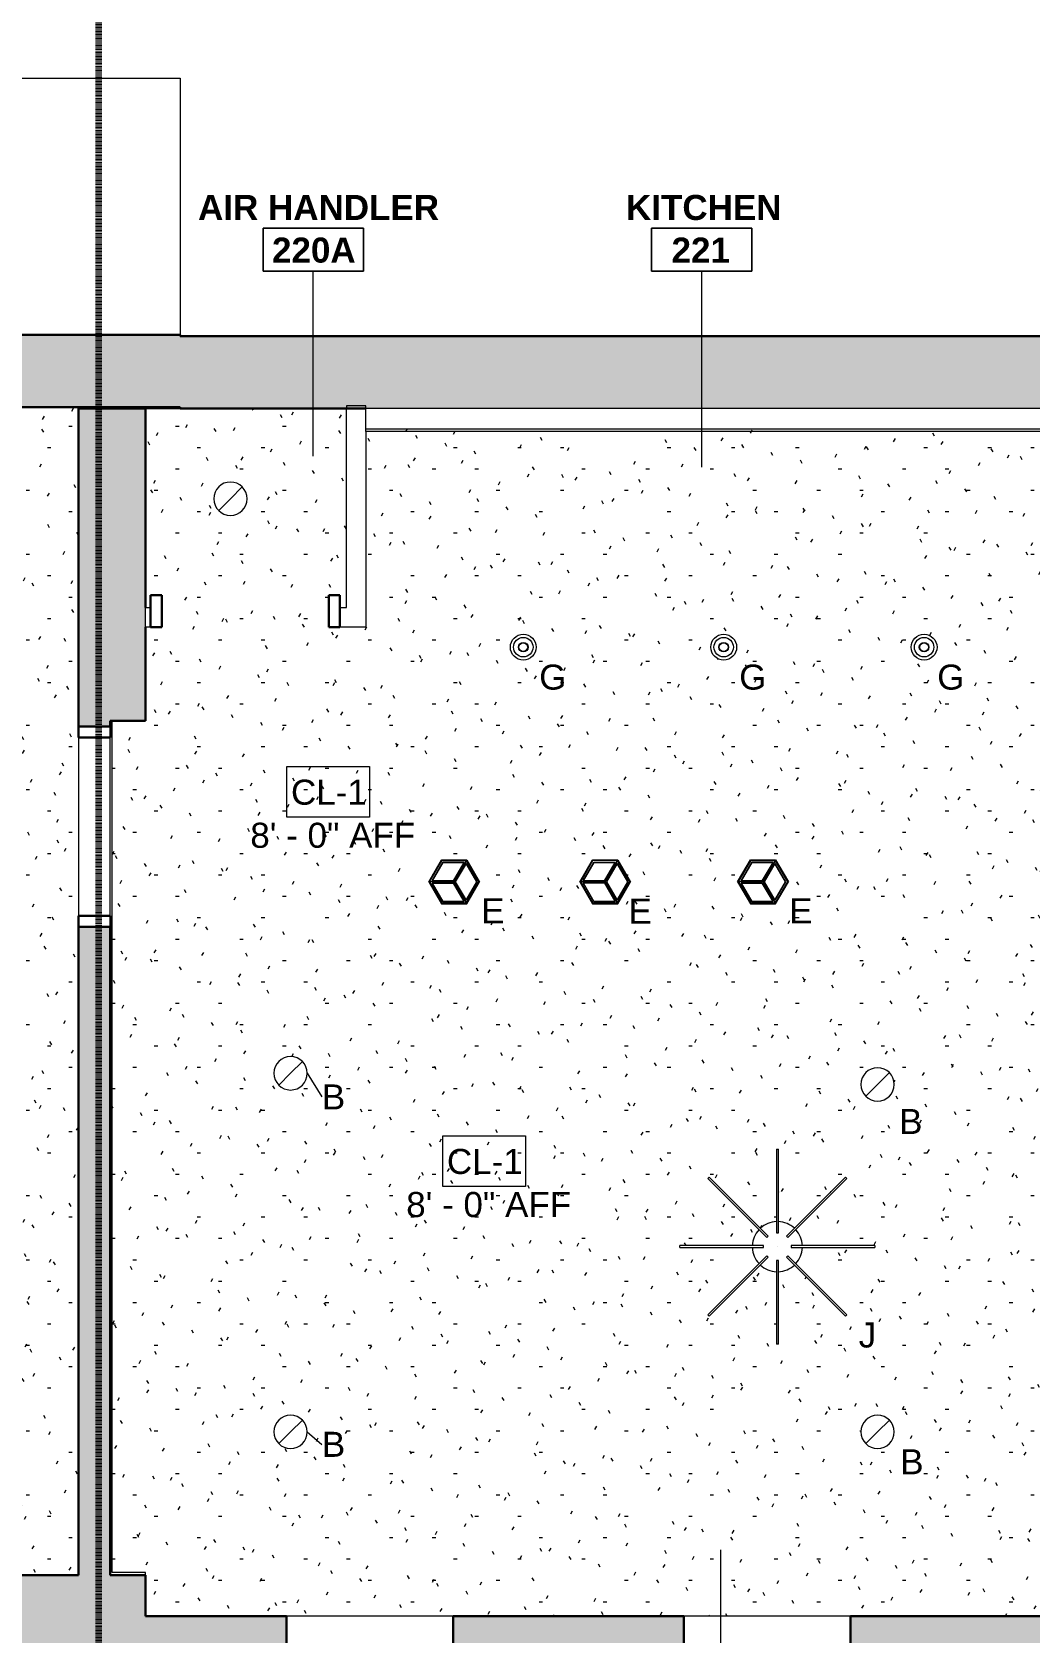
# Model space of a CAD drawing. Header units: inches. Extents: x -529 to 1015, y -2066 to -1239.
# Drawn here: x 331.3 to 510.6, y -1917.9 to -1630.3 of the extents above; entities that cross this region are included whole.
import ezdxf

# ---------------------------------------------------------------- set-up
doc = ezdxf.new("R2010")
doc.units = ezdxf.units.IN
doc.header["$MEASUREMENT"] = 0
doc.linetypes.add('Dash', pattern=[0.25, 0.125, -0.125])
for name, color, linetype, lineweight in [('A-ANNO-MATC', 214, 'Dash', 140), ('A-AREA-IDEN', 2, 'Continuous', 9), ('A-CLNG', 13, 'Continuous', 18), ('A-CLNG-IDEN', 151, 'Continuous', 9), ('A-CLNG-PATT', 13, 'Continuous', 18), ('A-DETL', 90, 'Continuous', 9), ('A-DOOR', 31, 'Continuous', 18), ('A-DOOR-FRAM', 31, 'Continuous', 30), ('A-GLAZ', 151, 'Continuous', 18), ('A-WALL', 113, 'Continuous', 18), ('A-WALL-PATT', 111, 'Continuous', 18), ('E-LITE-EQPM', 33, 'Continuous', 9), ('E-LITE-EQPM-IDEN', 33, 'Continuous', 9), ('I-WALL', 2, 'Continuous', 18)]:
    doc.layers.add(name, color=color, linetype=linetype, lineweight=lineweight)
doc.styles.add('Arial', font='arial.ttf', dxfattribs={"height": 4.5})
doc.styles.add('Swis721 Lt BT_1', font='swissl.ttf', dxfattribs={"height": 4.5})
doc.styles.add('Swis721 Lt BT_B', font='', dxfattribs={"height": 4.5})
doc.styles.get('Swis721 Lt BT_B').set_extended_font_data('Swis721 Lt BT', bold=True)
pattern_1 = [(0, (0, 0), (15.36, 3.84), [0.634, -10.886, 0.634, -10.886, -61.44]), (0, (0, 0), (15.36, 3.84), [-23.04, 0.634, -22.406, 0.634, -10.886, -26.88]), (0, (0, 0), (15.36, 3.84), [-57.6, 0.634, -7.046, 0.634, -18.566]), (120, (5.76, 1.92), (-11.0055376, 11.38215), [0.634, -10.886, 0.634, -10.886, -61.44]), (120, (5.76, 1.92), (-11.0055376, 11.38215), [-23.04, 0.634, -22.406, 0.634, -10.886, -26.88]), (120, (5.76, 1.92), (-11.0055376, 11.38215), [-57.6, 0.634, -7.046, 0.634, -18.566]), (240, (7.68, 9.6), (-4.3544624, -15.22215), [0.634, -10.886, 0.634, -10.886, -61.44]), (240, (7.68, 9.6), (-4.3544624, -15.22215), [-23.04, 0.634, -22.406, 0.634, -10.886, -26.88]), (240, (7.68, 9.6), (-4.3544624, -15.22215), [-57.6, 0.634, -7.046, 0.634, -18.566])]

# ---------------------------------------------------------------- blocks, each defined once
blk = doc.blocks.new('Window-Double-Hung - 2_ - 5 239_256_ W x 42_-5478030-2ND FLOOR - RCP')
at = {"layer": 'A-GLAZ', "color": 8, "lineweight": 30}
for p, q in [((-14.97, 7.5), (-14.97, -7.5)), ((-14.97, 7), (-11.97, 7)), ((-13.72, 7), (-13.72, 3.5)), ((-11.97, 7), (-11.97, 5.25)), ((-11.97, 6.13), (11.97, 6.13)), ((11.97, 7), (14.97, 7)), ((11.97, 7), (11.97, 5.25)), ((13.72, 7), (13.72, 3.5)), ((14.97, -7.5), (14.97, 7.5)), ((-14.97, 3.5), (-13.72, 3.5)), ((-13.72, 5.25), (-11.97, 5.25)), ((13.72, 5.25), (11.97, 5.25)), ((13.72, 3.5), (14.97, 3.5))]:
    blk.add_line(p, q, dxfattribs=at)
at = {"layer": 'A-GLAZ'}
for p, q in [((14.97, 7.5), (-14.97, 7.5)), ((-14.97, -7.5), (14.97, -7.5))]:
    blk.add_line(p, q, dxfattribs=at)
at = {"layer": 'A-GLAZ', "lineweight": 9}
for p, q in [((-11.97, 7), (11.97, 7)), ((-13.72, 3.5), (13.72, 3.5))]:
    blk.add_line(p, q, dxfattribs=at)
blk = doc.blocks.new('VISA-CP5732-PETAL - CP5732-L30K-L-5406295-2ND FLOOR - RCP')
at = {"layer": 'E-LITE-EQPM'}
for p, q in [((-4.55, -0.82), (-2.26, 3.11)), ((-4.38, -0.82), (-2.17, 2.97)), ((-2.26, 3.11), (2.27, 3.11)), ((-2.26, 3.11), (-2.17, 2.97)), ((-2.17, 2.97), (2.23, 2.97)), ((2.23, 2.97), (0.03, -0.82)), ((2.23, 2.97), (4.44, -0.83)), ((2.27, 3.11), (4.56, -0.83)), ((-1.99, 2.69), (-3.91, -0.61)), ((-3.91, -0.61), (-1.99, 2.69)), ((1.8, 2.69), (-1.99, 2.69)), ((-1.99, 2.69), (1.8, 2.69)), ((-0.12, -0.61), (1.8, 2.69)), ((1.8, 2.69), (-0.12, -0.61)), ((2.15, 2.47), (0.23, -0.82)), ((0.23, -0.82), (2.15, 2.47)), ((4.07, -0.83), (2.15, 2.47)), ((2.15, 2.47), (4.07, -0.83)), ((-4.55, -0.82), (-2.26, -4.76)), ((0.03, -0.82), (-4.38, -0.82)), ((-4.38, -0.82), (-2.17, -4.62)), ((-3.91, -0.61), (-0.12, -0.61)), ((-0.12, -0.61), (-3.91, -0.61)), ((-0.12, -1), (-3.91, -1)), ((-3.91, -1), (-1.99, -4.3)), ((-1.99, -4.3), (-3.91, -1)), ((-3.91, -1), (-0.12, -1)), ((1.8, -4.3), (-0.12, -1)), ((-0.12, -1), (1.8, -4.3)), ((0.03, -0.82), (2.23, -4.62)), ((0.23, -0.82), (2.15, -4.12)), ((2.15, -4.12), (0.23, -0.82)), ((2.15, -4.12), (4.07, -0.83)), ((4.07, -0.83), (2.15, -4.12)), ((4.44, -0.83), (2.23, -4.62)), ((2.27, -4.76), (4.56, -0.83)), ((4.56, -0.83), (4.44, -0.83)), ((-2.17, -4.62), (-2.26, -4.76)), ((-2.26, -4.76), (2.27, -4.76)), ((2.23, -4.62), (-2.17, -4.62)), ((-1.99, -4.3), (1.8, -4.3)), ((1.8, -4.3), (-1.99, -4.3))]:
    blk.add_line(p, q, dxfattribs=at)
blk = doc.blocks.new('Lighting_Ceiling-Mounted_Lucent_Axis_Mini_NorthAmerica - Not A Type - Load Type Catalog-5458882-2ND FLOOR - RCP')
at = {"layer": 'E-LITE-EQPM'}
for radius, start, end in [(2.32, 0, 180), (1.75, 0, 180), (0.867, 360, 180), (0.787, 360, 180), (2.32, 180, 0), (1.75, 180, 0), (0.867, 180, 360), (0.787, 180, 360)]:
    blk.add_arc((0, 0), radius, start, end, dxfattribs=at)
blk = doc.blocks.new('Single Flush - D1 2_8_ X 6_8_ - NOT FR-5727882-2ND FLOOR - RCP')
at = {"layer": 'A-DOOR-FRAM', "color": 8}
for p, q in [((-18, -0.25), (-18, -6)), ((-18, -0.25), (-16, -0.25)), ((-16, -0.25), (-16, -6)), ((16.000004, -0.25), (16.000004, -6)), ((16.000004, -0.25), (18.000004, -0.25)), ((18.000004, -0.25), (18.000004, -6)), ((-18, -6), (-16, -6)), ((16.000004, -6), (18.000004, -6))]:
    blk.add_line(p, q, dxfattribs=at)
blk = doc.blocks.new('Downlight - Recessed Can - 6_ Incandescent - 277V-5290754-2ND FLOOR - RCP')
at = {"layer": 'E-LITE-EQPM'}
for q in [(-2.12, -2.12), (2.12, 2.12)]:
    blk.add_line((0, 0), q, dxfattribs=at)
for start, end in [(360, 180), (0, 180), (180, 360), (180, 360)]:
    blk.add_arc((0, 0), 3, start, end, dxfattribs=at)
blk = doc.blocks.new('Lightart-Echo-Revit - Fin Type A - 35_D x 14_H-8 Fins-5361502-2ND FLOOR - RCP')
at = {"layer": 'E-LITE-EQPM'}
for p, q in [((-0.18, 17.5), (-0.18, 2.5)), ((-0.18, 17.5), (0.18, 17.5)), ((0.18, 2.5), (0.18, 17.5)), ((-12.5, 12.25), (-12.25, 12.5)), ((-12.5, 12.25), (-1.89, 1.64)), ((-1.64, 1.89), (-12.25, 12.5)), ((12.25, 12.5), (1.64, 1.89)), ((1.89, 1.64), (12.5, 12.25)), ((12.25, 12.5), (12.5, 12.25)), ((-2.5, 0.18), (-17.5, 0.18)), ((-17.5, -0.18), (-17.5, 0.18)), ((-2.5, -0.18), (-2.5, 0.18)), ((-1.89, 1.64), (-1.64, 1.89)), ((-0.18, 2.5), (0.18, 2.5)), ((1.64, 1.89), (1.89, 1.64)), ((17.5, 0.18), (2.5, 0.18)), ((2.5, 0.18), (2.5, -0.18)), ((17.5, 0.18), (17.5, -0.18)), ((-17.5, -0.18), (-2.5, -0.18)), ((-1.89, -1.64), (-12.5, -12.25)), ((-12.25, -12.5), (-1.64, -1.89)), ((-1.64, -1.89), (-1.89, -1.64)), ((-0.18, -2.5), (-0.18, -17.5)), ((0.18, -2.5), (-0.18, -2.5)), ((0.18, -17.5), (0.18, -2.5)), ((1.89, -1.64), (1.64, -1.89)), ((1.64, -1.89), (12.25, -12.5)), ((12.5, -12.25), (1.89, -1.64)), ((2.5, -0.18), (17.5, -0.18)), ((-12.25, -12.5), (-12.5, -12.25)), ((12.5, -12.25), (12.25, -12.5)), ((0.18, -17.5), (-0.18, -17.5))]:
    blk.add_line(p, q, dxfattribs=at)
at = {"layer": 'E-LITE-EQPM', "flags": 128}
blk.add_lwpolyline([(0, 0), (0, 0), (0, 0)], dxfattribs=at)
blk.add_lwpolyline([(0, 0), (0, 0), (0, 0)], dxfattribs=at)
at = {"layer": 'E-LITE-EQPM'}
for start, end in [(137.2661, 177.7056), (92.2944, 132.7339), (47.2661, 87.7056), (2.2944, 42.7339), (182.2944, 222.7339), (317.2661, 357.7056), (227.2661, 267.7056), (272.2944, 312.7339)]:
    blk.add_arc((0, 0), 4.5, start, end, dxfattribs=at)
blk = doc.blocks.new('Single Flush - D1 2_6_ X 8_ - NOT FR-6103599-2ND FLOOR - RCP')
at = {"layer": 'A-DOOR-FRAM'}
for p, q in [((-17, -4), (-17, 1.75)), ((-17, 1.75), (-15, 1.75)), ((-15, -4), (-15, 1.75)), ((15.000004, -4), (15.000004, 1.75)), ((15.000004, 1.75), (17.000004, 1.75)), ((17.000004, -4), (17.000004, 1.75)), ((-17, -4), (-15, -4)), ((15.000004, -4), (17.000004, -4))]:
    blk.add_line(p, q, dxfattribs=at)
blk = doc.blocks.new('Room Tag - Room Name and Number-3379422-2ND FLOOR - RCP')
at = {"layer": 'A-AREA-IDEN'}
for p, q in [((-0.1881, -0.1636), (-0.1881, -0.0018)), ((-0.1881, -0.0018), (0.1869, -0.0018)), ((0.1869, -0.0018), (-0.1881, -0.0018)), ((-0.1881, -0.0018), (-0.1881, -0.1636)), ((0.1869, -0.0018), (0.1869, -0.1636)), ((0.1869, -0.1636), (0.1869, -0.0018)), ((0.1869, -0.1636), (-0.1881, -0.1636)), ((-0.1881, -0.1636), (0.1869, -0.1636))]:
    blk.add_line(p, q, dxfattribs=at)

msp = doc.modelspace()

# ---------------------------------------------------------------- hatches: boundary and pattern name
at = {"layer": 'A-CLNG-PATT'}
h = msp.add_hatch(dxfattribs=at)
h.set_pattern_fill('FP_2', color=256, style=0, pattern_type=2)
h.set_pattern_definition(pattern_1)
h.paths.add_polyline_path([(339.7, -1907.52), (339.7, -1697.72), (269.25, -1697.72), (269.25, -1907.52), (335.23, -1907.52)], flags=0)
h.paths.add_polyline_path([(298.52, -1854.65), (298.24, -1854.65), (298.24, -1842.8), (305.49, -1842.8), (305.49, -1854.65), (300.26, -1854.65)], flags=0)
h.paths.add_polyline_path([(298.24, -1746.65), (298.24, -1734.8), (305.49, -1734.8), (305.49, -1746.65), (298.52, -1746.65)], flags=0)
h = msp.add_hatch(dxfattribs=at)
h.set_pattern_fill('FP_1', color=256, style=0, pattern_type=2)
h.set_pattern_definition(pattern_1)
h.paths.add_polyline_path([(503.05, -1914.91), (514.2, -1914.91), (514.2, -1796.46), (566.95, -1796.46), (566.95, -1743.46), (520.2, -1743.46), (520.2, -1702.09), (391.32, -1702.09), (391.32, -1737.22), (386.64, -1737.22), (386.64, -1733.72), (387.82, -1733.72), (387.82, -1697.97), (351.7, -1697.97), (351.7, -1733.72), (352.64, -1733.72), (352.64, -1737.22), (351.7, -1737.22), (351.7, -1754.09), (345.7, -1754.09), (345.7, -1907.09), (351.7, -1907.09), (351.7, -1914.91), (478.36, -1914.91)], flags=0)
h.paths.add_polyline_path([(377.78, -1884.8), (377.01, -1884.7), (376.28, -1884.4), (375.66, -1883.93), (375.19, -1883.3), (374.89, -1882.58), (374.78, -1881.8), (374.89, -1881.03), (375.19, -1880.3), (375.66, -1879.68), (376.28, -1879.21), (377.01, -1878.91), (377.78, -1878.8), (378.56, -1878.91), (379.28, -1879.21), (379.9, -1879.68), (380.38, -1880.3), (380.68, -1881.03), (380.78, -1881.8), (380.68, -1882.58), (380.38, -1883.3), (379.9, -1883.93), (379.28, -1884.4), (378.56, -1884.7)], flags=0)
h.paths.add_polyline_path([(483.23, -1884.8), (482.46, -1884.7), (481.73, -1884.4), (481.11, -1883.93), (480.63, -1883.3), (480.34, -1882.58), (480.23, -1881.8), (480.34, -1881.03), (480.63, -1880.3), (481.11, -1879.68), (481.73, -1879.21), (482.46, -1878.91), (483.23, -1878.8), (484.01, -1878.91), (484.73, -1879.21), (485.35, -1879.68), (485.83, -1880.3), (486.13, -1881.03), (486.23, -1881.8), (486.13, -1882.58), (485.83, -1883.3), (485.35, -1883.93), (484.73, -1884.4), (484.01, -1884.7)], flags=0)
h.paths.add_polyline_path([(465.4, -1866.03), (465.05, -1866.03), (465.05, -1853), (463.84, -1852.81), (462.58, -1852.17), (462.21, -1851.8), (452.98, -1861.03), (452.73, -1860.78), (461.96, -1851.55), (461.59, -1851.18), (460.95, -1849.92), (460.76, -1848.71), (447.73, -1848.71), (447.73, -1848.35), (460.76, -1848.35), (460.95, -1847.14), (461.59, -1845.89), (461.96, -1845.52), (452.73, -1836.28), (452.98, -1836.03), (462.21, -1845.27), (462.58, -1844.89), (463.84, -1844.25), (465.05, -1844.06), (465.05, -1831.03), (465.4, -1831.03), (465.4, -1844.06), (466.62, -1844.25), (467.87, -1844.89), (468.24, -1845.27), (477.48, -1836.03), (477.73, -1836.28), (468.49, -1845.52), (468.87, -1845.89), (469.51, -1847.14), (469.7, -1848.35), (482.73, -1848.35), (482.73, -1848.71), (469.7, -1848.71), (469.51, -1849.92), (468.87, -1851.18), (468.49, -1851.55), (477.73, -1860.78), (477.48, -1861.03), (468.24, -1851.8), (467.87, -1852.17), (466.62, -1852.81), (465.4, -1853), (465.4, -1865.31)], flags=0)
h.paths.add_polyline_path([(466.96, -1850.91), (466.96, -1850.91), (466.87, -1850.79)], flags=0)
h.paths.add_polyline_path([(463.68, -1846.4), (463.68, -1846.4), (463.59, -1846.27)], flags=0)
h.paths.add_polyline_path([(483.23, -1822.39), (482.46, -1822.29), (481.73, -1821.99), (481.11, -1821.51), (480.63, -1820.89), (480.34, -1820.16), (480.23, -1819.39), (480.34, -1818.61), (480.63, -1817.89), (481.11, -1817.27), (481.73, -1816.79), (482.46, -1816.49), (483.23, -1816.39), (484.01, -1816.49), (484.73, -1816.79), (485.35, -1817.27), (485.83, -1817.89), (486.13, -1818.61), (486.23, -1819.39), (486.13, -1820.16), (485.83, -1820.89), (485.35, -1821.51), (484.73, -1821.99), (484.01, -1822.29)], flags=0)
h.paths.add_polyline_path([(377.78, -1820.39), (377.01, -1820.29), (376.28, -1819.99), (375.66, -1819.51), (375.19, -1818.89), (374.89, -1818.16), (374.78, -1817.39), (374.89, -1816.61), (375.19, -1815.89), (375.66, -1815.27), (376.28, -1814.79), (377.01, -1814.49), (377.78, -1814.39), (378.56, -1814.49), (379.28, -1814.79), (379.9, -1815.27), (380.38, -1815.89), (380.68, -1816.61), (380.78, -1817.39), (380.68, -1818.16), (380.38, -1818.89), (379.9, -1819.51), (379.28, -1819.99), (378.56, -1820.29)], flags=0)
h.paths.add_polyline_path([(464.79, -1786.93), (460.38, -1786.93), (458.09, -1783), (460.38, -1779.07), (464.9, -1779.07), (467.19, -1783), (464.9, -1786.93), (464.87, -1786.93)], flags=0)
h.paths.add_polyline_path([(407.37, -1786.93), (404.88, -1786.93), (402.59, -1783), (404.88, -1779.07), (409.4, -1779.07), (411.69, -1783), (409.4, -1786.93), (407.47, -1786.93)], flags=0)
h.paths.add_polyline_path([(432.41, -1786.92), (432.01, -1786.92), (429.72, -1782.99), (432.01, -1779.05), (436.54, -1779.05), (438.83, -1782.99), (436.54, -1786.92), (433.13, -1786.92)], flags=0)
h.paths.add_polyline_path([(419.58, -1743.16), (418.58, -1742.93), (417.77, -1742.29), (417.32, -1741.36), (417.32, -1740.32), (417.77, -1739.39), (418.58, -1738.75), (419.58, -1738.52), (420.59, -1738.75), (421.4, -1739.39), (421.85, -1740.32), (421.85, -1741.36), (421.4, -1742.29), (420.59, -1742.93), (420.46, -1742.96)], flags=0)
h.paths.add_polyline_path([(491.58, -1743.16), (490.55, -1742.92), (489.77, -1742.29), (489.32, -1741.36), (489.32, -1740.32), (489.77, -1739.39), (490.58, -1738.75), (491.58, -1738.52), (492.59, -1738.75), (493.4, -1739.39), (493.85, -1740.32), (493.85, -1741.36), (493.4, -1742.29), (492.59, -1742.93), (491.66, -1743.15)], flags=0)
h.paths.add_polyline_path([(455.58, -1743.16), (454.58, -1742.93), (453.77, -1742.29), (453.32, -1741.36), (453.32, -1740.32), (453.77, -1739.39), (454.58, -1738.75), (455.58, -1738.52), (456.59, -1738.75), (457.4, -1739.39), (457.85, -1740.32), (457.85, -1741.36), (457.4, -1742.29), (456.59, -1742.93), (455.66, -1743.15)], flags=0)
h.paths.add_polyline_path([(419.58, -1742.59), (420.46, -1742.35), (421.1, -1741.71), (421.33, -1740.84), (421.1, -1739.97), (420.46, -1739.33), (419.58, -1739.1), (418.71, -1739.33), (418.07, -1739.97), (417.84, -1740.84), (418.07, -1741.71), (418.71, -1742.35), (419.14, -1742.47)], flags=0)
h.paths.add_polyline_path([(491.58, -1742.59), (492.46, -1742.35), (493.1, -1741.71), (493.33, -1740.84), (493.1, -1739.97), (492.46, -1739.33), (491.58, -1739.1), (490.71, -1739.33), (490.07, -1739.97), (489.84, -1740.84), (490.07, -1741.71), (490.71, -1742.35), (491.37, -1742.53)], flags=0)
h.paths.add_polyline_path([(455.58, -1742.59), (456.46, -1742.35), (457.1, -1741.71), (457.33, -1740.84), (457.1, -1739.97), (456.46, -1739.33), (455.58, -1739.1), (454.71, -1739.33), (454.07, -1739.97), (453.84, -1740.84), (454.1, -1741.74), (454.71, -1742.35)], flags=0)
h.paths.add_polyline_path([(419.58, -1741.71), (419.07, -1741.54), (418.76, -1741.09), (418.76, -1740.57), (419.09, -1740.13), (419.6, -1739.97), (420.11, -1740.16), (420.41, -1740.59), (420.41, -1741.12), (420.08, -1741.55), (419.59, -1741.71)], flags=0)
h.paths.add_polyline_path([(491.58, -1741.71), (491.07, -1741.54), (490.76, -1741.09), (490.76, -1740.57), (491.09, -1740.13), (491.6, -1739.97), (492.11, -1740.16), (492.41, -1740.59), (492.41, -1741.12), (492.08, -1741.55), (491.59, -1741.71)], flags=0)
h.paths.add_polyline_path([(455.58, -1741.71), (455.07, -1741.54), (454.76, -1741.09), (454.76, -1740.57), (455.09, -1740.13), (455.6, -1739.97), (456.11, -1740.16), (456.41, -1740.59), (456.41, -1741.12), (456.08, -1741.55), (455.59, -1741.71)], flags=0)
h.paths.add_polyline_path([(419.58, -1741.63), (420.15, -1741.39), (420.37, -1740.84), (420.14, -1740.28), (419.58, -1740.06), (419.02, -1740.3), (418.8, -1740.84), (419.03, -1741.4), (419.58, -1741.63)], flags=0)
h.paths.add_polyline_path([(455.58, -1741.63), (456.15, -1741.39), (456.37, -1740.84), (456.14, -1740.28), (455.58, -1740.06), (455.02, -1740.3), (454.8, -1740.84), (455.03, -1741.4), (455.58, -1741.63)], flags=0)
h.paths.add_polyline_path([(491.58, -1741.63), (492.15, -1741.39), (492.37, -1740.84), (492.14, -1740.28), (491.58, -1740.06), (491.02, -1740.3), (490.8, -1740.84), (491.03, -1741.4), (491.58, -1741.63)], flags=0)
h.paths.add_polyline_path([(366.98, -1717.17), (366.2, -1717.07), (365.48, -1716.77), (364.85, -1716.3), (364.38, -1715.67), (364.08, -1714.95), (363.98, -1714.17), (364.08, -1713.4), (364.38, -1712.67), (364.85, -1712.05), (365.48, -1711.58), (366.2, -1711.28), (366.98, -1711.17), (367.75, -1711.28), (368.48, -1711.58), (369.1, -1712.05), (369.57, -1712.67), (369.87, -1713.4), (369.98, -1714.17), (369.87, -1714.95), (369.57, -1715.67), (369.1, -1716.3), (368.48, -1716.77), (367.75, -1717.07)], flags=0)
at = {"layer": 'A-WALL-PATT', "lineweight": 9}
for points in [[(357.94, -1697.72), (357.94, -1684.72), (-186.36, -1684.72), (-186.36, -1697.72), (335.23, -1697.72)], [(531.38, -1697.97), (531.38, -1684.97), (357.94, -1684.97), (357.94, -1697.97), (523.7, -1697.97)], [(339.7, -1754.09), (351.7, -1754.09), (351.7, -1697.97), (339.7, -1697.97), (339.7, -1708.99)]]:
    msp.add_hatch(color=7, dxfattribs=at).paths.add_polyline_path(points, flags=0)
h = msp.add_hatch(dxfattribs=at)
h.set_pattern_fill('FP_1', color=256, style=0, pattern_type=2)
h.set_pattern_definition(pattern_1)
h.paths.add_polyline_path([(520.2, -1702.09), (520.2, -1701.59), (391.32, -1701.59), (391.32, -1702.09), (503.05, -1702.09)], flags=0)
h = msp.add_hatch(color=7, dxfattribs=at)
h.paths.add_polyline_path([(339.7, -1907.52), (345.38, -1907.52), (345.38, -1791.09), (339.7, -1791.09), (339.7, -1865.31)], flags=0)
h.paths.add_polyline_path([(345.38, -1755.09), (345.38, -1754.09), (339.7, -1754.09), (339.7, -1755.09)], flags=0)
h = msp.add_hatch(color=7, dxfattribs=at)
h.paths.add_polyline_path([(335.08, -1920.52), (335.08, -1914.91), (351.7, -1914.91), (351.7, -1907.52), (201.3, -1907.52), (201.3, -1920.52), (279.29, -1920.52)], flags=0)
h.paths.add_polyline_path([(133.05, -1920.52), (180.3, -1920.52), (180.3, -1907.52), (97.05, -1907.52), (97.05, -1920.52), (120.05, -1920.52)], flags=0)
h.paths.add_polyline_path([(76.05, -1920.52), (76.05, -1907.52), (-16.81, -1907.52), (-16.81, -1920.52), (55.52, -1920.52)], flags=0)
h.paths.add_polyline_path([(-37.81, -1920.52), (-37.81, -1907.52), (-235.08, -1907.52), (-235.08, -1920.52), (-73.81, -1920.52), (-73.81, -1916.91), (-64.92, -1916.91), (-64.92, -1920.52), (-56.36, -1920.52)], flags=0)
h.paths.add_polyline_path([(-261.08, -1920.52), (-261.08, -1907.52), (-273.58, -1907.52), (-273.58, -1920.52)], flags=0)
h = msp.add_hatch(color=7, dxfattribs=at)
h.paths.add_polyline_path([(987.5, -1929.91), (998.98, -1929.91), (998.98, -1914.91), (987.5, -1914.91)], flags=0)
h.paths.add_polyline_path([(903.82, -1929.91), (903.82, -1914.91), (874.68, -1914.91), (874.68, -1929.91)], flags=0)
h.paths.add_polyline_path([(929.37, -1929.91), (961.96, -1929.91), (961.96, -1914.91), (929.37, -1914.91)], flags=0)
h.paths.add_polyline_path([(849.14, -1929.91), (849.14, -1914.91), (807.14, -1914.91), (807.14, -1929.91), (838.7, -1929.91)], flags=0)
h.paths.add_polyline_path([(781.14, -1929.91), (781.14, -1914.91), (742.31, -1914.91), (742.31, -1929.91)], flags=0)
h.paths.add_polyline_path([(716.31, -1929.91), (716.31, -1914.91), (631.75, -1914.91), (631.75, -1929.91)], flags=0)
h.paths.add_polyline_path([(601.82, -1929.91), (601.82, -1914.91), (549.57, -1914.91), (549.57, -1929.91), (558.99, -1929.91)], flags=0)
h.paths.add_polyline_path([(478.36, -1929.91), (519.64, -1929.91), (519.64, -1914.91), (478.36, -1914.91), (478.36, -1917.41)], flags=0)
h.paths.add_polyline_path([(377.07, -1929.91), (377.07, -1914.91), (335.08, -1914.91), (335.08, -1929.91), (335.23, -1929.91)], flags=0)
h.paths.add_polyline_path([(448.42, -1929.91), (448.42, -1914.91), (407, -1914.91), (407, -1929.91), (447.11, -1929.91)], flags=0)

# ---------------------------------------------------------------- linework, layer by layer
at = {"layer": 'A-ANNO-MATC'}
msp.add_line((343.25, -1328.69), (343.25, -1961.69), dxfattribs=at)
at = {"layer": 'A-AREA-IDEN'}
for p, q in [((381.84, -1706.51), (381.84, -1673.31)), ((451.66, -1708.53), (451.66, -1673.31)), ((455, -1903.02), (455, -1928.41))]:
    msp.add_line(p, q, dxfattribs=at)
at = {"layer": 'A-CLNG'}
for p, q in [((339.7, -1697.72), (339.7, -1697.97)), ((351.7, -1697.97), (357.94, -1697.97)), ((345.7, -1907.09), (345.7, -1754.09)), ((351.7, -1907.09), (345.7, -1907.09)), ((351.7, -1907.52), (351.7, -1907.09))]:
    msp.add_line(p, q, dxfattribs=at)
for centre, start, end in [((366.98, -1714.17), 360, 180), ((366.98, -1714.17), 180, 0), ((377.78, -1817.39), 360, 180), ((377.78, -1817.39), 180, 0), ((483.23, -1819.39), 0, 180), ((483.23, -1819.39), 180, 0), ((377.78, -1881.8), 360, 180), ((483.23, -1881.8), 0, 180), ((377.78, -1881.8), 180, 0), ((483.23, -1881.8), 180, 0)]:
    msp.add_arc(centre, 3, start, end, dxfattribs=at)
at = {"layer": 'A-CLNG-IDEN', "flags": 128}
for points in [[(377.1, -1762.26), (391.98, -1762.26), (391.98, -1771.4), (377.1, -1771.4)], [(405.11, -1828.6), (419.99, -1828.6), (419.99, -1837.73), (405.11, -1837.73)]]:
    msp.add_lwpolyline(points, close=True, dxfattribs=at)
at = {"layer": 'A-DETL'}
for p, q in [((239.3, -1638.6), (357.94, -1638.6)), ((357.94, -1638.6), (357.94, -1684.97))]:
    msp.add_line(p, q, dxfattribs=at)
at = {"layer": 'A-WALL', "color": 8, "lineweight": 30}
for p, q in [((-277.95, -1684.72), (357.94, -1684.72)), ((357.94, -1684.72), (357.94, -1684.97)), ((357.94, -1684.97), (778.27, -1684.97)), ((357.94, -1697.72), (218.18, -1697.72)), ((357.94, -1697.97), (357.94, -1697.72)), ((391.32, -1697.97), (357.94, -1697.97)), ((269.25, -1907.52), (339.7, -1907.52)), ((345.38, -1907.52), (351.7, -1907.52)), ((351.7, -1907.52), (351.7, -1914.91)), ((351.7, -1914.91), (377.07, -1914.91)), ((407, -1914.91), (448.42, -1914.91)), ((478.36, -1914.91), (519.64, -1914.91))]:
    msp.add_line(p, q, dxfattribs=at)
at = {"layer": 'A-WALL'}
for p, q in [((387.82, -1697.47), (387.82, -1697.97)), ((391.32, -1702.09), (391.32, -1697.47)), ((391.32, -1701.59), (520.2, -1701.59)), ((351.7, -1737.22), (351.7, -1733.72))]:
    msp.add_line(p, q, dxfattribs=at)
at = {"layer": 'A-WALL', "color": 55}
msp.add_line((520.2, -1697.97), (391.32, -1697.97), dxfattribs=at)
at = {"layer": 'E-LITE-EQPM-IDEN'}
for p, q in [((380.78, -1817.39), (383.4, -1821.64)), ((380.78, -1881.8), (383.4, -1884.05))]:
    msp.add_line(p, q, dxfattribs=at)
at = {"layer": 'I-WALL', "color": 8, "lineweight": 30}
for p, q in [((339.7, -1755.09), (339.7, -1697.97)), ((339.7, -1697.97), (351.7, -1697.97)), ((351.7, -1697.97), (351.7, -1733.72)), ((351.7, -1737.22), (351.7, -1754.09)), ((345.38, -1754.09), (345.38, -1755.09)), ((351.7, -1754.09), (345.38, -1754.09)), ((345.38, -1755.09), (339.7, -1755.09)), ((339.7, -1907.52), (339.7, -1791.09)), ((339.7, -1791.09), (345.38, -1791.09)), ((345.38, -1791.09), (345.38, -1907.52))]:
    msp.add_line(p, q, dxfattribs=at)
at = {"layer": 'I-WALL', "lineweight": 9}
for p, q in [((391.32, -1697.47), (387.82, -1697.47)), ((339.7, -1755.09), (339.7, -1791.09)), ((345.38, -1791.09), (345.38, -1755.09))]:
    msp.add_line(p, q, dxfattribs=at)
at = {"layer": 'I-WALL'}
for p, q in [((387.82, -1733.72), (387.82, -1697.97)), ((391.32, -1702.09), (391.32, -1737.22)), ((520.2, -1702.09), (391.32, -1702.09)), ((351.7, -1733.72), (352.64, -1733.72)), ((352.64, -1733.72), (352.64, -1737.22)), ((386.64, -1733.72), (387.82, -1733.72)), ((386.64, -1737.22), (386.64, -1733.72)), ((352.64, -1737.22), (351.7, -1737.22)), ((391.32, -1737.22), (386.64, -1737.22))]:
    msp.add_line(p, q, dxfattribs=at)

# ---------------------------------------------------------------- block references
at = {"layer": 'A-AREA-IDEN', "xscale": 47.99999999999997, "yscale": 47.99999999999997, "zscale": 47.99999999999997}
for p in [(381.9, -1665.46), (451.65, -1665.46)]:
    msp.add_blockref('Room Tag - Room Name and Number-3379422-2ND FLOOR - RCP', p, dxfattribs=at)
at = {"layer": 'A-DOOR'}
for name, p, rotation in [('Single Flush - D1 2_6_ X 8_ - NOT FR-6103599-2ND FLOOR - RCP', (369.64, -1735.47), 180), ('Single Flush - D1 2_8_ X 6_8_ - NOT FR-5727882-2ND FLOOR - RCP', (345.7, -1773.09), 269.9999999999999)]:
    msp.add_blockref(name, p, dxfattribs=dict(at, rotation=rotation))
at = {"layer": 'A-GLAZ', "rotation": 180}
for p in [(392.03, -1922.41), (463.39, -1922.41)]:
    msp.add_blockref('Window-Double-Hung - 2_ - 5 239_256_ W x 42_-5478030-2ND FLOOR - RCP', p, dxfattribs=at)
at = {"layer": 'E-LITE-EQPM'}
for name, p in [('Downlight - Recessed Can - 6_ Incandescent - 277V-5290754-2ND FLOOR - RCP', (366.98, -1714.17)), ('Downlight - Recessed Can - 6_ Incandescent - 277V-5290754-2ND FLOOR - RCP', (377.78, -1817.39)), ('Downlight - Recessed Can - 6_ Incandescent - 277V-5290754-2ND FLOOR - RCP', (483.23, -1819.39)), ('Lightart-Echo-Revit - Fin Type A - 35_D x 14_H-8 Fins-5361502-2ND FLOOR - RCP', (465.23, -1848.53)), ('Downlight - Recessed Can - 6_ Incandescent - 277V-5290754-2ND FLOOR - RCP', (377.78, -1881.8)), ('Downlight - Recessed Can - 6_ Incandescent - 277V-5290754-2ND FLOOR - RCP', (483.23, -1881.8))]:
    msp.add_blockref(name, p, dxfattribs=at)
at = {"layer": 'E-LITE-EQPM', "extrusion": (0, 0, -1)}
for name, p, rotation in [('Lighting_Ceiling-Mounted_Lucent_Axis_Mini_NorthAmerica - Not A Type - Load Type Catalog-5458882-2ND FLOOR - RCP', (-419.58, -1740.84), 269.9999999999999), ('Lighting_Ceiling-Mounted_Lucent_Axis_Mini_NorthAmerica - Not A Type - Load Type Catalog-5458882-2ND FLOOR - RCP', (-455.58, -1740.84), 269.9999999999999), ('Lighting_Ceiling-Mounted_Lucent_Axis_Mini_NorthAmerica - Not A Type - Load Type Catalog-5458882-2ND FLOOR - RCP', (-491.58, -1740.84), 269.9999999999999), ('VISA-CP5732-PETAL - CP5732-L30K-L-5406295-2ND FLOOR - RCP', (-407.14, -1783.82), 180), ('VISA-CP5732-PETAL - CP5732-L30K-L-5406295-2ND FLOOR - RCP', (-434.27, -1783.81), 180), ('VISA-CP5732-PETAL - CP5732-L30K-L-5406295-2ND FLOOR - RCP', (-462.64, -1783.82), 180)]:
    msp.add_blockref(name, p, dxfattribs=dict(at, rotation=rotation))

# ---------------------------------------------------------------- texts
at = {"layer": 'A-AREA-IDEN', "char_height": 4.5, "attachment_point": 1, "style": 'Swis721 Lt BT_B'}
for s, insert, width in [('AIR HANDLER', (361.15, -1659.6), 50.1465), ('KITCHEN', (438.03, -1659.6), 32.8755), ('220A', (374.44, -1667.26), 17.574), ('221', (446.21, -1667.26), 12.726)]:
    msp.add_mtext(s, dxfattribs=dict(at, insert=insert, width=width))
at = {"layer": 'A-CLNG-IDEN', "char_height": 4.5, "attachment_point": 1, "style": 'Swis721 Lt BT_1'}
for s, insert, width in [('CL-1', (377.85, -1764.64), 16.059), ('8\' - 0" AFF', (370.54, -1772.38), 33.7845), ('CL-1', (405.86, -1830.97), 16.059), ('8\' - 0" AFF', (398.55, -1838.71), 33.7845)]:
    msp.add_mtext(s, dxfattribs=dict(at, insert=insert, width=width))
at = {"layer": 'E-LITE-EQPM-IDEN', "char_height": 4.5, "attachment_point": 1, "style": 'Arial'}
for s, insert, width in [('G', (422.44, -1743.97), 6.06), ('G', (458.37, -1743.97), 6.06), ('G', (493.94, -1743.97), 6.06), ('E', (412.02, -1785.94), 5.151), ('E', (467.34, -1785.94), 5.151), ('E', (438.49, -1786.02), 5.151), ('B', (383.4, -1819.38), 5.151), ('B', (487.09, -1823.79), 5.151), ('J', (479.83, -1862.15), 3.939), ('B', (383.4, -1881.79), 5.151), ('B', (487.3, -1884.92), 5.151)]:
    msp.add_mtext(s, dxfattribs=dict(at, insert=insert, width=width))

doc.saveas('drawing.dxf')
